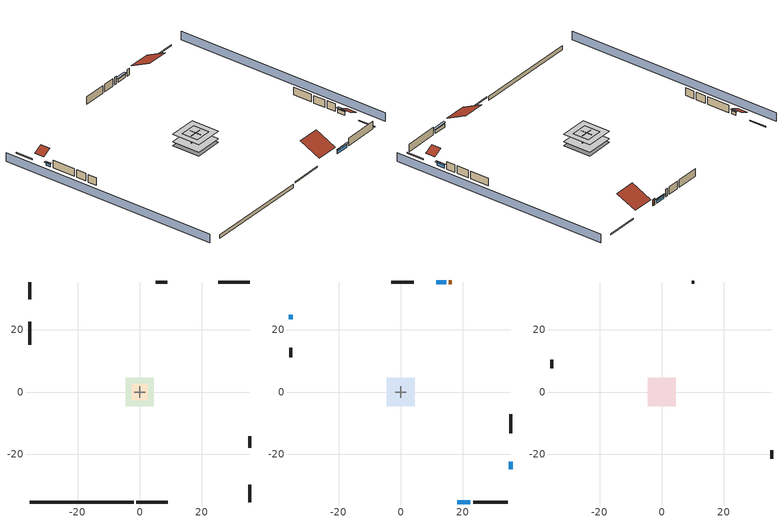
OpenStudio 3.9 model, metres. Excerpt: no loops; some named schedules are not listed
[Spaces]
garage 1
 floor foundation (Slab1 construction): -2.59,-2.59 -2.59,2.59 2.59,2.59 2.59,-2.59 z0
 wall outside (Wall1 construction): -35.4,22.56 -35.4,15.24 z0.3:2.74
 wall outside (Wall2 construction): 8.8,35.4 5.15,35.4 z0.3:2.74
 wall outside (Wall12 construction): 35.4,-17.89 35.4,-14.23 z0.3:2.74
 wall to conditioned space 1 (Wall5 construction Reversed): -1.83,0 1.83,0 z0.3:2.74
 wall to conditioned space 1 (Wall6 construction Reversed): 0,-1.83 0,1.83 z0.3:2.74
crawlspace - vented 1
 floor foundation (Slab2 construction): -4.52,-4.52 -4.52,4.52 4.52,4.52 4.52,-4.52 z-0.91
 wall outside (RimJoist1 construction): -1.07,-35.4 9.02,-35.4 z0.3:0.61
 wall outside (RimJoist2 construction): -35.4,35.4 -35.4,29.8 z0.3:0.61
 wall outside (RimJoist3 construction): 35.4,35.4 25.31,35.4 z0.3:0.61
 wall outside (RimJoist4 construction): 35.4,-35.4 35.4,-29.8 z0.3:0.61
 wall foundation (FoundationWall1 construction): -35.4,-35.4 -2,-35.4 z-0.91:0.3
conditioned space 1
 floor to crawlspace - vented 1 (Floor2 construction): -4.52,-4.52 -4.52,4.52 4.52,4.52 4.52,-4.52 z0.3
 wall outside (Wall3 construction): 23.35,-35.4 34.47,-35.4 z0.3:2.74
 wall outside (Wall4 construction): -35.4,14.31 -35.4,11.24 z0.3:2.74
 wall outside (Wall7 construction): 4.22,35.4 -3.04,35.4 z0.3:2.74
 wall outside (Wall8 construction): 35.4,-13.3 35.4,-7.12 z0.3:2.74
 wall outside (AdiabaticWallConstruction): 18.17,-35.4 22.42,-35.4 z0.3:1.43; -35.4,24.88 -35.4,23.48 z0.3:1.25; 14.58,35.4 11.35,35.4 z0.3:1.37; 35.4,-24.88 35.4,-22.46 z0.3:1.4
 wall outside (AdiabaticWallConstruction 1): 16.42,35.4 15.51,35.4 z0.3:2.34
 window (WindowConstruction): 18.17,-35.4 22.42,-35.4 z0.3:1.43
 window (WindowConstruction 1): -35.4,24.88 -35.4,23.48 z0.3:1.25
 window (WindowConstruction 2): 14.58,35.4 11.35,35.4 z0.3:1.37
 window (WindowConstruction 3): 35.4,-24.88 35.4,-22.46 z0.3:1.4
 door (Door): 16.42,35.4 15.51,35.4 z0.3:2.34
attic - vented 1
 floor to garage 1 (Floor1 construction): -2.59,-2.59 -2.59,2.59 2.59,2.59 2.59,-2.59 z2.74
 floor to conditioned space 1 (Floor3 construction Reversed): -4.52,-4.52 -4.52,4.52 4.52,4.52 4.52,-4.52 z2.74
 wall outside (Wall9 construction): -35.4,10.31 -35.4,7.59 z0.3:2.74
 wall outside (Wall10 construction): 35.4,-21.53 35.4,-18.82 z0.3:2.74
 wall outside (Wall11 construction): 10.42,35.4 9.73,35.4 z0.3:2.74
 roof outside (Roof1 construction): 17.25,-35.4,2.74 17.25,-28.88,6.01 9.95,-28.88,6.01 9.95,-35.4,2.74
 roof outside (Roof2 construction): -35.4,25.81,2.74 -32.67,25.81,4.11 -32.67,28.87,4.11 -35.4,28.87,2.74
 roof outside (Roof3 construction): 35.4,-25.81,2.74 32.67,-25.81,4.11 32.67,-28.87,4.11 35.4,-28.87,2.74
 roof outside (Roof4 construction): 17.35,35.4,2.74 17.35,29.11,5.89 24.39,29.11,5.89 24.39,35.4,2.74
shading: 39.98,-35.4 39.98,35.4 / -39.98,35.4 -39.98,-35.4 z0:2.74; 22.72,-35.4 17.87,-35.4 17.87,-36.01 22.72,-36.01 z1.74; -35.4,23.18 -35.4,25.19 -36.01,25.19 -36.01,23.18 z1.55; 11.04,35.4 14.88,35.4 14.88,36.01 11.04,36.01 z1.68; 35.4,-22.15 35.4,-25.19 36.01,-25.19 36.01,-22.15 z1.71
[Site]
Portland Intl Arpt_OR: Latitude {deg}=45.59; Longitude {deg}=-122.6; Time Zone {hr}=-8; Elevation {m}=33; Terrain=Suburbs; Keep Site Location Information=Yes
[Site:GroundTemperature:Shallow]
10.2558, 8.96328, 8.85977, 9.47314, 11.9355, 14.3863, 16.5111, 17.8571, 17.9714, 16.8767, 14.8061, 12.4304
[Site:WaterMainsTemperature]
Calculation Method=Schedule; Temperature Schedule=mains temperature schedule
[Building]
Building 1
[Material] Roughness=Rough
Name | Thickness {m} | Conductivity {W/m-K} | Density {kg/m3} | Specific Heat {J/kg-K} | Thermal Absorptance | Solar Absorptance | Visible Absorptance
asphalt or fiberglass shingles | 0.00635 | 0.162714 | 1121.4 | 1465.45 | 0.9 | 0.85 | 0.85
roof rigid ins | 0.00281632 | 0.029427 | 32.04 | 1214.23 | 0.9 | 0.7 | 0.7
osb sheathing 0.5 in. | 0.0127 | 0.115458 | 512.64 | 1214.23 | 0.9 | 0.6 | 0.6
wood siding | 0.0254 | 0.102417 | 544.68 | 1172.36 | 0.9 | 0.85 | 0.85
osb sheathing 0.5 in. 1 | 0.0127 | 0.115458 | 512.64 | 1214.23 | 0.9 | 0.7 | 0.7
wall stud and cavity | 0.1397 | 0.727959 | 139.0536 | 1170.24 | 0.9 | 0.6 | 0.6
wall stud and cavity 1 | 0.1397 | 0.550994 | 139.0536 | 1170.24 | 0.9 | 0.7 | 0.7
gypsum board | 0.0127 | 0.160291 | 801 | 837.4 | 0.9 | 0.6 | 0.6
osb sheathing 0.5 in. 2; osb sheathing 0.5 in. 3 | 0.0127 | 0.115458 | 512.64 | 1214.23
wall stud and cavity 2 | 0.1397 | 0.335416 | 139.0536 | 1170.24 | 0.9 | 0.7 | 0.7
rim joist stud and cavity | 0.0508 | 0.178688 | 50.32683 | 1063.81 | 0.9 | 0.6 | 0.6
ceiling stud and cavity | 0.1397 | 1.39189 | 65.682 | 1177.47 | 0.9 | 0.7 | 0.7
floor stud and cavity | 0.1397 | 0.923637 | 92.3553 | 1139.71 | 0.9 | 0.7 | 0.7
osb sheathing 0.75 in. | 0.01905 | 0.115458 | 512.64 | 1214.23 | 0.9 | 0.7 | 0.7
floor covering | 0.0127 | 0.0433444 | 54.468 | 1339.84 | 0.9 | 0.6 | 0.6
ceiling loosefill ins | 0.254 | 0.0480833 | 16.02 | 1046.75 | 0.9 | 0.7 | 0.7
ceiling stud and cavity 1 | 0.1397 | 0.104117 | 65.682 | 1177.47 | 0.9 | 0.7 | 0.7
concrete 4.0 in. | 0.1016 | 1.803125 | 2242.8 | 837.4 | 0.9 | 0.7 | 0.7
concrete 8.0 in. | 0.2032 | 1.803125 | 2242.8 | 837.4 | 0.9 | 0.7 | 0.7
soil 0.5 in. | 0.0127 | 1.3848 | 1842.3 | 418.7 | 0.9 | 0.7 | 0.7
wood siding 1; wood siding 2 | 0.0254 | 0.102417 | 544.68 | 1172.36
wall rigid ins | 0.512978 | 0.029427 | 32.04 | 1214.23 | 0.9 | 0.7 | 0.7
wall stud and cavity 3 | 0.0889 | 0.380278 | 52.3479 | 1209.89 | 0.9 | 0.7 | 0.7
door material | 0.04445 | 0.0612267 | 512.64 | 1214.23 | 0.9 | 0.7 | 0.7
wall stud and cavity 4 | 0.0889 | 0.391764 | 83.0341 | 1211.67 | 0.9 | 0.7 | 0.7
furniture material conditioned space 1; furniture material garage 1 | 0.1524 | 0.115458 | 640.8 | 1214.23 | 0.9 | 0.6 | 0.6
[Construction]
Roof1 construction; Roof2 construction; Roof3 construction; Roof4 construction: asphalt or fiberglass shingles, roof rigid ins, osb sheathing 0.5 in.
Wall1 construction; Wall2 construction: wood siding, osb sheathing 0.5 in. 1, wall stud and cavity
Wall3 construction; Wall4 construction: wood siding, osb sheathing 0.5 in. 1, wall stud and cavity 1, gypsum board
Wall5 construction Reversed: gypsum board, wall stud and cavity 2, osb sheathing 0.5 in. 2
Wall6 construction Reversed: gypsum board, wall stud and cavity 2, osb sheathing 0.5 in. 3
Wall7 construction; Wall8 construction: wood siding, osb sheathing 0.5 in. 2, wall stud and cavity 1, gypsum board
Wall9 construction; Wall10 construction; Wall11 construction; Wall12 construction: wood siding, osb sheathing 0.5 in. 2, wall stud and cavity
RimJoist1 construction; RimJoist2 construction; RimJoist3 construction; RimJoist4 construction: wood siding, rim joist stud and cavity
Floor1 construction: ceiling stud and cavity
Floor2 construction: floor stud and cavity, osb sheathing 0.75 in., floor covering
Floor3 construction Reversed: gypsum board, ceiling stud and cavity 1, ceiling loosefill ins
Slab1 construction: concrete 4.0 in.
FoundationWall1 construction: concrete 8.0 in.
Slab2 construction: soil 0.5 in.
WindowConstruction; WindowConstruction 1; WindowConstruction 2; WindowConstruction 3: WindowMaterial
AdiabaticWallConstruction: wood siding 1, wall rigid ins, wall stud and cavity 3, gypsum board
Door: door material
AdiabaticWallConstruction 1: wood siding 2, wall rigid ins, wall stud and cavity 3, gypsum board
PartitionWallConstruction: gypsum board, wall stud and cavity 4, gypsum board
furniture construction conditioned space 1: furniture material conditioned space 1
furniture construction garage 1: furniture material garage 1
[WindowMaterial:SimpleGlazingSystem]
WindowMaterial: U-Factor {W/m2-K}=2.15764; Solar Heat Gain Coefficient=0.44
[ThermalZone] Multiplier=1; Use Ideal Air Loads=No
Name | Volume {m3} | Thermostat
conditioned space | 199.577 | conditioned space temperature setpoint
attic - vented | 84.3588
garage | 65.242
crawlspace - vented | 99.7886
[Sizing:Zone] Zone Cooling Design Supply Air Temperature Input Method=SupplyAirTemperature; Zone Cooling Design Supply Air Temperature {C}=14; Zone Cooling Design Supply Air Temperature Difference {deltaC}=11.11; Zone Heating Design Supply Air Temperature Input Method=SupplyAirTemperature; Zone Heating Design Supply Air Temperature {C}=40; Zone Heating Design Supply Air Temperature Difference {deltaC}=11.11; Zone Cooling Design Supply Air Humidity Ratio {kg-H2O/kg-air}=0.0085; Zone Heating Design Supply Air Humidity Ratio {kg-H2O/kg-air}=0.008; Cooling Design Air Flow Method=DesignDay; Heating Design Air Flow Method=DesignDay; Account for Dedicated Outdoor Air System=No; Dedicated Outdoor Air System Control Strategy=NeutralSupplyAir; Dedicated Outdoor Air Low Setpoint Temperature for Design {C}=autosize; Dedicated Outdoor Air High Setpoint Temperature for Design {C}=autosize; Zone Load Sizing Method=Sensible Load Only No Latent Load; Zone Latent Cooling Design Supply Air Humidity Ratio Input Method=HumidityRatioDifference; Zone Cooling Design Supply Air Humidity Ratio Difference {kgWater/kgDryAir}=0.005; Zone Latent Heating Design Supply Air Humidity Ratio Input Method=HumidityRatioDifference; Zone Humidification Design Supply Air Humidity Ratio Difference {kgWater/kgDryAir}=0.005; Sizing Option=Coincident
attic - vented; garage; crawlspace - vented
[Space]
Name | Thermal Zone | Volume {m3}
conditioned space 1 | conditioned space | 199.577
attic - vented 1 | attic - vented | 84.3588
garage 1 | garage | 65.242
crawlspace - vented 1 | crawlspace - vented | 99.7886
[ThermostatSetpoint:DualSetpoint]
conditioned space temperature setpoint: Heating Setpoint Temperature Schedule=heating setpoint; Cooling Setpoint Temperature Schedule=cooling setpoint; Temperature Difference Between Cutout And Setpoint {deltaC}=0
[Foundation:Kiva] Wall Depth Below Slab {m}=0.2032
Name | Initial Indoor Air Temperature {C} | Wall Height Above Grade {m}
Foundation Kiva 1 | 13.4258 | 0.1016
Foundation Kiva 2 | 8.41658 | 0.3048
[Foundation:Kiva:Settings]
Soil Conductivity {W/m-K}=1.3848; Soil Density {kg/m3}=1842.3; Soil Specific Heat {J/kg-K}=418.7; Ground Solar Absorptivity=0.9; Ground Thermal Absorptivity=0.9; Ground Surface Roughness {m}=0.03; Far-Field Width {m}=40; Deep-Ground Boundary Condition=ZeroFlux; Deep-Ground Depth {m}=40; Minimum Cell Dimension {m}=0.2; Maximum Cell Growth Coefficient=3; Simulation Timestep=Timestep
[SurfaceProperty:ExposedFoundationPerimeter] Exposed Perimeter Calculation Method=TotalExposedPerimeter
Name | Total Exposed Perimeter {m}
Slab1 | 14.6304
Slab2 | 33.40608
[SurfaceProperty:IncidentSolarMultiplier] Incident Solar Multiplier=1; Incident Solar Multiplier Schedule=trans schedule winter=0.85 summer=0.7
Window1; Window2; Window3; Window4
[InternalMass:Definition] Design Level Calculation Method=SurfaceArea
Name | Construction | Surface Area {m2}
partition wall mass | PartitionWallConstruction | 81.84758
furniture mass conditioned space 1 | furniture construction conditioned space 1 | 32.73903
furniture mass garage 1 | furniture construction garage 1 | 2.67561
[InternalMass] Multiplier=1
Name | Internal Mass Definition | Space or SpaceType
partition wall mass | partition wall mass | conditioned space 1
furniture mass conditioned space 1 | furniture mass conditioned space 1 | conditioned space 1
furniture mass garage 1 | furniture mass garage 1 | garage 1
[EnergyManagementSystem:Sensor]
Name | Output Variable or Output Meter Index Key | Output Variable or Output Meter
water_heater_T_set | water heater setpoint | Schedule Value
out_pb_s |  | Site Outdoor Air Barometric Pressure
out_wt_s |  | Site Outdoor Air Humidity Ratio
site_vw_s |  | Site Wind Speed
hvac_availability_schedule_s | hvac availability schedule | Schedule Value
cool_season | cooling season schedule | Schedule Value
natural_vent_s | natural vent schedule | Schedule Value
htg_sp_s | heating setpoint | Schedule Value
clg_sp_s | cooling setpoint | Schedule Value
mech_vent_range_fan_0_sch_s | mech vent range fan 0 schedule | Schedule Value
mech_vent_bath_fan_0_sch_s | mech vent bath fan 0 schedule | Schedule Value
clothes_dryer_exhaust_0_sch_s | clothes_dryer | Schedule Value
htg_load_cond |  | Heating:EnergyTransfer:Zone:CONDITIONED SPACE
clg_load_cond |  | Cooling:EnergyTransfer:Zone:CONDITIONED SPACE
s_conv | Floor2 | Surface Inside Face Convection Heat Gain Energy
s_ig | Floor2 | Surface Inside Face Internal Gains Radiation Heat Gain Energy
s_sol | Floor2 | Surface Inside Face Solar Radiation Heat Gain Energy
s_lgt | Floor2 | Surface Inside Face Lights Radiation Heat Gain Energy
s_surf | Floor2 | Surface Inside Face Net Surface Thermal Radiation Heat Gain Energy
s_conv_1 | Floor3 | Surface Inside Face Convection Heat Gain Energy
s_ig_1 | Floor3 | Surface Inside Face Internal Gains Radiation Heat Gain Energy
s_sol_1 | Floor3 | Surface Inside Face Solar Radiation Heat Gain Energy
s_lgt_1 | Floor3 | Surface Inside Face Lights Radiation Heat Gain Energy
s_surf_1 | Floor3 | Surface Inside Face Net Surface Thermal Radiation Heat Gain Energy
ss_sol | Door1 | Surface Inside Face Solar Radiation Heat Gain Energy
ss_lgt | Door1 | Surface Inside Face Lights Radiation Heat Gain Energy
ss_conv | Door1 | Surface Inside Face Convection Heat Gain Energy
ss_ig | Door1 | Surface Inside Face Internal Gains Radiation Heat Gain Energy
ss_surf | Door1 | Surface Inside Face Net Surface Thermal Radiation Heat Gain Energy
ss_conv_1 | Window1 | Surface Inside Face Convection Heat Gain Energy
ss_ig_1 | Window1 | Surface Inside Face Internal Gains Radiation Heat Gain Energy
ss_surf_1 | Window1 | Surface Inside Face Net Surface Thermal Radiation Heat Gain Energy
ss_trans_in | Window1 | Surface Window Transmitted Solar Radiation Rate
ss_back_out | Window1 | Surface Window Shortwave from Zone Back Out Window Heat Transfer Rate
ss_trans_out | Window1 | Surface Inside Face Initial Transmitted Diffuse Transmitted Out Window Solar Radiation Rate
ss_conv_2 | Window2 | Surface Inside Face Convection Heat Gain Energy
ss_ig_2 | Window2 | Surface Inside Face Internal Gains Radiation Heat Gain Energy
ss_surf_2 | Window2 | Surface Inside Face Net Surface Thermal Radiation Heat Gain Energy
ss_trans_in_1 | Window2 | Surface Window Transmitted Solar Radiation Rate
ss_back_out_1 | Window2 | Surface Window Shortwave from Zone Back Out Window Heat Transfer Rate
ss_trans_out_1 | Window2 | Surface Inside Face Initial Transmitted Diffuse Transmitted Out Window Solar Radiation Rate
ss_conv_3 | Window3 | Surface Inside Face Convection Heat Gain Energy
ss_ig_3 | Window3 | Surface Inside Face Internal Gains Radiation Heat Gain Energy
ss_surf_3 | Window3 | Surface Inside Face Net Surface Thermal Radiation Heat Gain Energy
ss_trans_in_2 | Window3 | Surface Window Transmitted Solar Radiation Rate
ss_back_out_2 | Window3 | Surface Window Shortwave from Zone Back Out Window Heat Transfer Rate
ss_trans_out_2 | Window3 | Surface Inside Face Initial Transmitted Diffuse Transmitted Out Window Solar Radiation Rate
ss_conv_4 | Window4 | Surface Inside Face Convection Heat Gain Energy
ss_ig_4 | Window4 | Surface Inside Face Internal Gains Radiation Heat Gain Energy
ss_surf_4 | Window4 | Surface Inside Face Net Surface Thermal Radiation Heat Gain Energy
ss_trans_in_3 | Window4 | Surface Window Transmitted Solar Radiation Rate
ss_back_out_3 | Window4 | Surface Window Shortwave from Zone Back Out Window Heat Transfer Rate
ss_trans_out_3 | Window4 | Surface Inside Face Initial Transmitted Diffuse Transmitted Out Window Solar Radiation Rate
s_conv_2 | Wall3 | Surface Inside Face Convection Heat Gain Energy
s_ig_2 | Wall3 | Surface Inside Face Internal Gains Radiation Heat Gain Energy
s_sol_2 | Wall3 | Surface Inside Face Solar Radiation Heat Gain Energy
s_lgt_2 | Wall3 | Surface Inside Face Lights Radiation Heat Gain Energy
s_surf_2 | Wall3 | Surface Inside Face Net Surface Thermal Radiation Heat Gain Energy
s_conv_3 | Wall4 | Surface Inside Face Convection Heat Gain Energy
s_ig_3 | Wall4 | Surface Inside Face Internal Gains Radiation Heat Gain Energy
s_sol_3 | Wall4 | Surface Inside Face Solar Radiation Heat Gain Energy
s_lgt_3 | Wall4 | Surface Inside Face Lights Radiation Heat Gain Energy
s_surf_3 | Wall4 | Surface Inside Face Net Surface Thermal Radiation Heat Gain Energy
s_conv_4 | Wall5 | Surface Inside Face Convection Heat Gain Energy
s_ig_4 | Wall5 | Surface Inside Face Internal Gains Radiation Heat Gain Energy
s_sol_4 | Wall5 | Surface Inside Face Solar Radiation Heat Gain Energy
s_lgt_4 | Wall5 | Surface Inside Face Lights Radiation Heat Gain Energy
s_surf_4 | Wall5 | Surface Inside Face Net Surface Thermal Radiation Heat Gain Energy
s_conv_5 | Wall6 | Surface Inside Face Convection Heat Gain Energy
s_ig_5 | Wall6 | Surface Inside Face Internal Gains Radiation Heat Gain Energy
s_sol_5 | Wall6 | Surface Inside Face Solar Radiation Heat Gain Energy
s_lgt_5 | Wall6 | Surface Inside Face Lights Radiation Heat Gain Energy
s_surf_5 | Wall6 | Surface Inside Face Net Surface Thermal Radiation Heat Gain Energy
s_conv_6 | Wall7 | Surface Inside Face Convection Heat Gain Energy
s_ig_6 | Wall7 | Surface Inside Face Internal Gains Radiation Heat Gain Energy
s_sol_6 | Wall7 | Surface Inside Face Solar Radiation Heat Gain Energy
s_lgt_6 | Wall7 | Surface Inside Face Lights Radiation Heat Gain Energy
s_surf_6 | Wall7 | Surface Inside Face Net Surface Thermal Radiation Heat Gain Energy
s_conv_7 | Wall8 | Surface Inside Face Convection Heat Gain Energy
s_ig_7 | Wall8 | Surface Inside Face Internal Gains Radiation Heat Gain Energy
s_sol_7 | Wall8 | Surface Inside Face Solar Radiation Heat Gain Energy
s_lgt_7 | Wall8 | Surface Inside Face Lights Radiation Heat Gain Energy
s_surf_7 | Wall8 | Surface Inside Face Net Surface Thermal Radiation Heat Gain Energy
im_conv | furniture mass conditioned space 1 | Surface Inside Face Convection Heat Gain Energy
im_ig | furniture mass conditioned space 1 | Surface Inside Face Internal Gains Radiation Heat Gain Energy
im_sol | furniture mass conditioned space 1 | Surface Inside Face Solar Radiation Heat Gain Energy
im_lgt | furniture mass conditioned space 1 | Surface Inside Face Lights Radiation Heat Gain Energy
im_surf | furniture mass conditioned space 1 | Surface Inside Face Net Surface Thermal Radiation Heat Gain Energy
im_conv_1 | partition wall mass | Surface Inside Face Convection Heat Gain Energy
im_ig_1 | partition wall mass | Surface Inside Face Internal Gains Radiation Heat Gain Energy
im_sol_1 | partition wall mass | Surface Inside Face Solar Radiation Heat Gain Energy
im_lgt_1 | partition wall mass | Surface Inside Face Lights Radiation Heat Gain Energy
im_surf_1 | partition wall mass | Surface Inside Face Net Surface Thermal Radiation Heat Gain Energy
airflow_gain | infil flow | Infiltration Sensible Heat Gain Energy
airflow_loss | infil flow | Infiltration Sensible Heat Loss Energy
airflow_gain_1 | natural vent flow | Infiltration Sensible Heat Gain Energy
airflow_loss_1 | natural vent flow | Infiltration Sensible Heat Loss Energy
airflow_gain_2 | whole house fan flow | Infiltration Sensible Heat Gain Energy
airflow_loss_2 | whole house fan flow | Infiltration Sensible Heat Loss Energy
mv_conv | mech vent bath fan 0 | Electric Equipment Convective Heating Energy
mv_rad | mech vent bath fan 0 | Electric Equipment Radiant Heating Energy
mv_conv_1 | mech vent house fan | Electric Equipment Convective Heating Energy
mv_rad_1 | mech vent house fan | Electric Equipment Radiant Heating Energy
mv_conv_2 | mech vent house fan cfis | Electric Equipment Convective Heating Energy
mv_rad_2 | mech vent house fan cfis | Electric Equipment Radiant Heating Energy
mv_conv_3 | mech vent range fan 0 | Electric Equipment Convective Heating Energy
mv_rad_3 | mech vent range fan 0 | Electric Equipment Radiant Heating Energy
mv_conv_4 | mech vent house fan latent load | Other Equipment Convective Heating Energy
mv_rad_4 | mech vent house fan latent load | Other Equipment Radiant Heating Energy
mv_conv_5 | mech vent house fan sensible load | Other Equipment Convective Heating Energy
mv_rad_5 | mech vent house fan sensible load | Other Equipment Radiant Heating Energy
ig_lgt_conv | interior lighting | Lights Convective Heating Energy
ig_lgt_rad | interior lighting | Lights Radiant Heating Energy
ig_lgt_vis | interior lighting | Lights Visible Radiation Heating Energy
ig_ee_conv | ceiling fan | Electric Equipment Convective Heating Energy
ig_ee_rad | ceiling fan | Electric Equipment Radiant Heating Energy
ig_ee_conv_1 | clothes dryer | Electric Equipment Convective Heating Energy
ig_ee_rad_1 | clothes dryer | Electric Equipment Radiant Heating Energy
ig_ee_conv_2 | clothes washer | Electric Equipment Convective Heating Energy
[ElectricEquipment:Definition] Design Level Calculation Method=EquipmentLevel
Name | Design Level {W} | Fraction Latent | Fraction Radiant | Fraction Lost
ceiling fan | 17.6373 | 0 | 0.558 | 0
clothes washer | 389.616 | 0.03 | 0.162 | 0.7
clothes dryer | 8539.03 | 0.015 | 0.081 | 0.85
dishwasher | 438.941 | 0.3 | 0.18 | 0.4
fridge | 49.4292 | 0 | 0.6 | 0
freezer | 194.914 | 0 | 0.6 | 0
cooking range | 111.858 | 0.16 | 0.384 | 0.2
misc tv | 505.801 | 0 | 0.6 | 0
misc plug loads | 278.326 | 0.021 | 0.558 | 0.049
whole house fan; mech vent house fan | 0 | 0 | 0 | 1
mech vent house fan cfis | 0 | 0 | 0 | 0
mech vent range fan 0 | 30 | 0 | 0 | 1
mech vent bath fan 0 | 15 | 0 | 0 | 1
[ElectricEquipment]
Name | Electric Equipment Definition | Space or SpaceType | Schedule
ceiling fan | ceiling fan | conditioned space 1 | ceiling_fan
clothes washer | clothes washer | conditioned space 1 | clothes_washer
clothes dryer | clothes dryer | conditioned space 1 | clothes_dryer
dishwasher | dishwasher | conditioned space 1 | dishwasher
fridge | fridge | conditioned space 1 | fridge schedule
freezer | freezer | garage 1 | freezer schedule
cooking range | cooking range | conditioned space 1 | cooking_range
misc tv | misc tv | conditioned space 1 | plug_loads_tv
misc plug loads | misc plug loads | conditioned space 1 | plug_loads_other
whole house fan | whole house fan | conditioned space 1 | Always On Discrete
mech vent house fan | mech vent house fan | conditioned space 1 | mech vent house fan schedule
mech vent house fan cfis | mech vent house fan cfis | conditioned space 1 | mech vent house fan cfis schedule
mech vent range fan 0 | mech vent range fan 0 | conditioned space 1 | mech vent range fan 0 schedule
mech vent bath fan 0 | mech vent bath fan 0 | conditioned space 1 | mech vent bath fan 0 schedule
[OtherEquipment:Definition] Design Level Calculation Method=EquipmentLevel
Name | Design Level {W} | Fraction Latent | Fraction Radiant | Fraction Lost
water heater sens; mech vent house fan sensible load | 0 | 0 | 0 | 0
water heater lat; mech vent house fan latent load | 0 | 1 | 0 | 0
water heater energy adjustment1 | 0.01 | 0 | 0 | 1
clothes dryer 2 | 0 | 0.015 | 0.081 | 0.85
cooking range 2 | 3278.24 | 0.16 | 0.384 | 0.2
general water use sensible | -43.4886 | 0 | 0.6 | 0
general water use latent | 44.1266 | 1 | 0 | 0
[OtherEquipment] Space or SpaceType=conditioned space 1
Name | Other Equipment Definition | Schedule | Fuel Type
water heater sens | water heater sens | Always On Discrete
water heater lat | water heater lat | Always On Discrete
water heater energy adjustment1 | water heater energy adjustment1 | Always On Discrete | Electricity
clothes dryer 1 | clothes dryer 2 | clothes_dryer | Electricity
cooking range 1 | cooking range 2 | cooking_range | NaturalGas
general water use sensible | general water use sensible | general water use schedule
general water use latent | general water use latent | general water use schedule
mech vent house fan sensible load | mech vent house fan sensible load | Always On Discrete
mech vent house fan latent load | mech vent house fan latent load | Always On Discrete
[WaterUse:Equipment:Definition]
Name | Peak Flow Rate {m3/s}
clothes washer | 1.32097e-05
dishwasher | 7.20824e-06
[Lights:Definition] Design Level Calculation Method=LightingLevel; Fraction Radiant=0.6; Fraction Visible=0.2; Return Air Fraction=0
Name | Lighting Level {W}
interior lighting | 184.123
garage lighting | 10.0926
[Lights] Fraction Replaceable=1
Name | Lights Definition | Space or SpaceType | Schedule
interior lighting | interior lighting | conditioned space 1 | lighting_interior
garage lighting | garage lighting | garage 1 | lighting_garage
[Exterior:Lights:Definition]
exterior lighting: Design Level {W}=5.52521
[Exterior:Lights]
exterior lighting: Exterior Lights Definition=exterior lighting; Schedule=exterior lighting schedule
[People:Definition]
occupants: Number of People Calculation Method=People; Number of People {people}=2; Fraction Radiant=0.314171; Sensible Heat Fraction=0.56303; Carbon Dioxide Generation Rate {m3/s-W}=0; Enable ASHRAE 55 Comfort Warnings=No; Mean Radiant Temperature Calculation Type=EnclosureAveraged
[People]
occupants: People Definition=occupants; Space or SpaceType=conditioned space 1; Number of People Schedule=occupants; Activity Level Schedule=occupants activity schedule; Multiplier=1
[SpaceInfiltration:DesignFlowRate] Schedule=Always On Discrete
Name | Space or SpaceType | Design Flow Rate Calculation Method | Design Flow Rate {m3/s} | Air Changes per Hour {1/hr} | Constant Term Coefficient | Temperature Term Coefficient | Velocity Term Coefficient | Velocity Squared Term Coefficient
natural vent flow; whole house fan flow; infil flow | conditioned space 1 | Flow/Space | 0
infil crawlspace - vented 1 | crawlspace - vented 1 | AirChanges/Hour |  | 2.6013 | 1 | 0 | 0 | 0
[ZoneMixing]
whole house fan mix: Zone or Space=attic - vented; Schedule=Always On Continuous; Design Flow Rate Calculation Method=Flow/Zone; Design Flow Rate {m3/s}=0; Source Zone or Space=conditioned space
[SpaceInfiltration:EffectiveLeakageArea] Schedule=Always On Discrete
Name | Space or SpaceType | Effective Air Leakage Area {cm2} | Stack Coefficient | Wind Coefficient
infil garage 1 | garage 1 | 679.592 | 0.000129147 | 4.64657e-05
infil attic - vented 1 | attic - vented 1 | 3619.76 | 0.000162043 | 3.52519e-05
